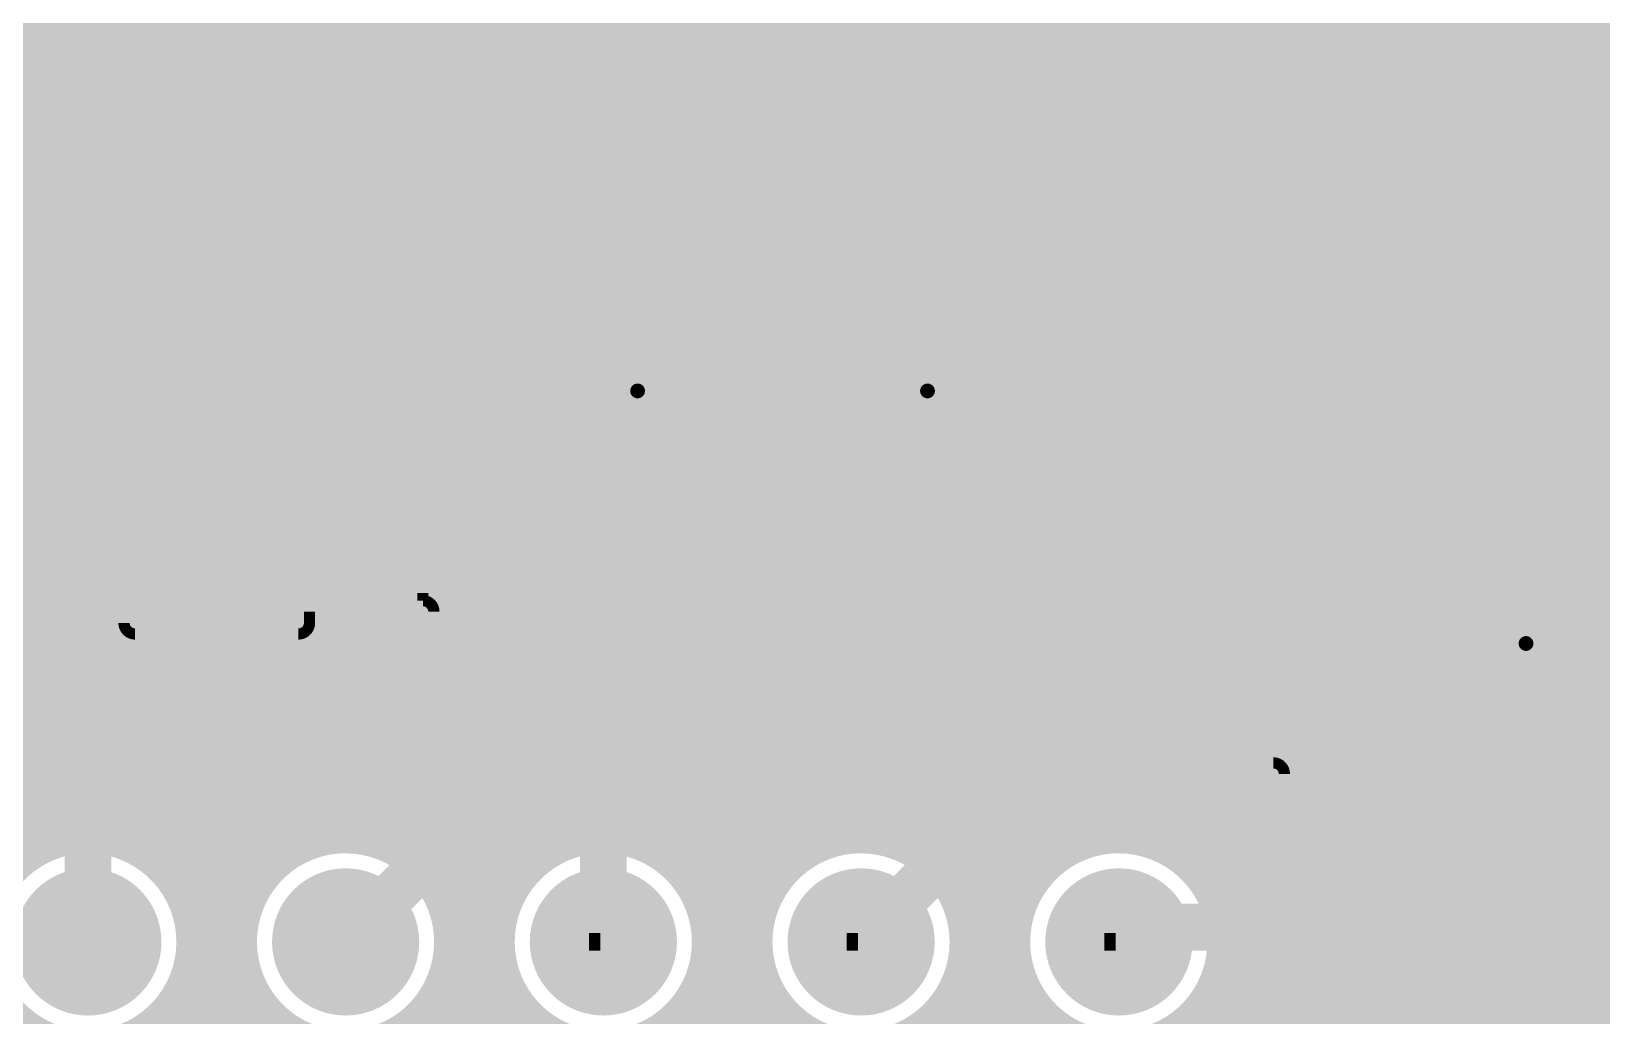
# Model space of a CAD drawing. Extents: x -5 to 208, y -5 to 206.
# Drawn here: x 172.74 to 194.07, y 128.3 to 141.66 of the extents above; entities that cross this region are included whole.
import ezdxf

# ---------------------------------------------------------------- set-up
doc = ezdxf.new("R2010")
doc.units = 0
doc.header["$MEASUREMENT"] = 0
doc.layers.get('0').update_dxf_attribs({"linetype": 'CONTINUOUS'})
for name, color, linetype in [('22-301-0_BOT', 7, 'CONTINUOUS'), ('22-301-0_DRD', 7, 'CONTINUOUS'), ('22-301-0_IN1', 1, 'CONTINUOUS'), ('22-301-0_IN2', 4, 'CONTINUOUS'), ('22-301-0_SMB', 3, 'CONTINUOUS'), ('22-301-0_SMT', 5, 'CONTINUOUS'), ('22-301-0_SPT', 10, 'CONTINUOUS'), ('22-301-0_SST', 14, 'CONTINUOUS'), ('22-301-0_TOP', 9, 'CONTINUOUS'), ('THRUHOLE_TAP', 13, 'CONTINUOUS')]:
    doc.layers.add(name, color=color, linetype=linetype)

# ---------------------------------------------------------------- blocks, each defined once
blk = doc.blocks.new('ROUND_28')
at = {"const_width": 0.99949}
blk.add_lwpolyline([(-0.499744, 0, 1), (0.499744, 0, 1)], format="xyb", close=True, dxfattribs=at)
blk = doc.blocks.new('ROUND_66')
at = {"const_width": 0.35052}
blk.add_lwpolyline([(-0.17526, 0, 1), (0.17526, 0, 1)], format="xyb", close=True, dxfattribs=at)
blk = doc.blocks.new('ROUND_68')
at = {"const_width": 0.35052}
blk.add_lwpolyline([(-0.17526, 0, 1), (0.17526, 0, 1)], format="xyb", close=True, dxfattribs=at)
blk = doc.blocks.new('RECTANGLE_6')
blk.add_solid([(0.4826, 0.4064), (0.4826, -0.4064), (-0.4826, 0.4064), (-0.4826, -0.4064)])
blk = doc.blocks.new('RECTANGLE_19')
blk.add_solid([(1.3716, 1.0795), (1.3716, -1.0795), (-1.3716, 1.0795), (-1.3716, -1.0795)])
blk = doc.blocks.new('RECTANGLE_61')
blk.add_solid([(0.3175, 0.4445), (0.3175, -0.4445), (-0.3175, 0.4445), (-0.3175, -0.4445)])
blk = doc.blocks.new('ROUND_73')
at = {"const_width": 0.10033}
blk.add_lwpolyline([(-0.050164, 0, 1), (0.050164, 0, 1)], format="xyb", close=True, dxfattribs=at)
blk = doc.blocks.new('ROUND_79')
at = {"const_width": 0.54991}
blk.add_lwpolyline([(-0.274954, 0, 1), (0.274954, 0, 1)], format="xyb", close=True, dxfattribs=at)

msp = doc.modelspace()

# ---------------------------------------------------------------- linework, layer by layer
at = {"layer": '22-301-0_BOT', "const_width": 1.27}
for points in [[(180.975, 136.779), (179.07, 136.779), (177.8762, 137.9728), (164.7952, 137.9728)], [(197.6628, 130.0988), (193.4972, 130.0988), (186.817, 136.779), (184.912, 136.779), (180.975, 136.779)], [(184.912, 136.779), (180.975, 136.779)]]:
    msp.add_lwpolyline(points, dxfattribs=at)
at = {"layer": '22-301-0_DRD', "const_width": 0.254}
for points in [[(180.721, 137.414), (180.34, 137.033)], [(180.721, 137.414), (180.34, 137.033)], [(180.721, 137.414), (180.34, 137.033)], [(181.229, 137.414), (180.721, 137.414)], [(181.229, 137.414), (180.721, 137.414)], [(181.229, 137.414), (180.721, 137.414)], [(181.61, 137.033), (181.229, 137.414)], [(181.61, 137.033), (181.229, 137.414)], [(181.61, 137.033), (181.229, 137.414)], [(184.658, 137.414), (184.277, 137.033)], [(185.166, 137.414), (184.658, 137.414)], [(185.547, 137.033), (185.166, 137.414)], [(180.34, 137.033), (180.34, 136.525)], [(180.34, 137.033), (180.34, 136.525)], [(180.34, 137.033), (180.34, 136.525)], [(181.61, 136.525), (181.61, 137.033)], [(181.61, 136.525), (181.61, 137.033)], [(181.61, 136.525), (181.61, 137.033)], [(184.277, 137.033), (184.277, 136.525)], [(185.547, 136.525), (185.547, 137.033)], [(180.34, 136.525), (180.721, 136.144)], [(180.34, 136.525), (180.721, 136.144)], [(180.34, 136.525), (180.721, 136.144)], [(181.229, 136.144), (181.61, 136.525)], [(181.229, 136.144), (181.61, 136.525)], [(181.229, 136.144), (181.61, 136.525)], [(184.277, 136.525), (184.658, 136.144)], [(185.166, 136.144), (185.547, 136.525)], [(180.721, 136.144), (181.229, 136.144)], [(180.721, 136.144), (181.229, 136.144)], [(180.721, 136.144), (181.229, 136.144)], [(184.658, 136.144), (185.166, 136.144)], [(192.786, 133.985), (192.405, 133.604)], [(192.786, 133.985), (192.405, 133.604)], [(193.294, 133.985), (192.786, 133.985)], [(193.294, 133.985), (192.786, 133.985)], [(193.675, 133.604), (193.294, 133.985)], [(193.675, 133.604), (193.294, 133.985)], [(192.405, 133.604), (192.405, 133.096)], [(192.405, 133.604), (192.405, 133.096)], [(193.675, 133.096), (193.675, 133.604)], [(193.675, 133.096), (193.675, 133.604)], [(192.405, 133.096), (192.786, 132.715)], [(192.405, 133.096), (192.786, 132.715)], [(193.294, 132.715), (193.675, 133.096)], [(193.294, 132.715), (193.675, 133.096)], [(192.786, 132.715), (193.294, 132.715)], [(192.786, 132.715), (193.294, 132.715)], [(172.87494, 129.9337), (172.87494, 128.6637)], [(174.14494, 129.9337), (172.87494, 129.9337)], [(174.14494, 129.9337), (172.87494, 128.6637)], [(174.14494, 128.6637), (172.87494, 129.9337)], [(174.14494, 128.6637), (174.14494, 129.9337)], [(176.37506, 129.9337), (176.37506, 128.6637)], [(177.64506, 129.9337), (176.37506, 129.9337)], [(177.64506, 129.9337), (176.37506, 128.6637)], [(177.64506, 128.6637), (176.37506, 129.9337)], [(177.64506, 128.6637), (177.64506, 129.9337)], [(179.87518, 129.9337), (179.87518, 128.6637)], [(181.14518, 129.9337), (179.87518, 129.9337)], [(181.14518, 129.9337), (179.87518, 128.6637)], [(181.14518, 128.6637), (179.87518, 129.9337)], [(181.14518, 128.6637), (181.14518, 129.9337)], [(183.3753, 129.9337), (183.3753, 128.6637)], [(184.6453, 129.9337), (183.3753, 129.9337)], [(184.6453, 129.9337), (183.3753, 128.6637)], [(184.6453, 128.6637), (183.3753, 129.9337)], [(184.6453, 128.6637), (184.6453, 129.9337)], [(186.87542, 129.9337), (186.87542, 128.6637)], [(188.14542, 129.9337), (186.87542, 129.9337)], [(188.14542, 129.9337), (186.87542, 128.6637)], [(188.14542, 128.6637), (186.87542, 129.9337)], [(188.14542, 128.6637), (188.14542, 129.9337)], [(172.87494, 128.6637), (174.14494, 128.6637)], [(176.37506, 128.6637), (177.64506, 128.6637)], [(179.87518, 128.6637), (181.14518, 128.6637)], [(183.3753, 128.6637), (184.6453, 128.6637)], [(186.87542, 128.6637), (188.14542, 128.6637)]]:
    msp.add_lwpolyline(points, dxfattribs=at)
at = {"layer": '22-301-0_IN1', "const_width": 0.254}
for points in [[(172.6692, 166.37), (172.6692, 130.32994)], [(172.8978, 166.37), (172.8978, 130.4798)], [(173.1264, 166.37), (173.1264, 130.57124)], [(173.355, 166.37), (173.355, 130.6195)], [(173.5836, 166.37), (173.5836, 130.62712)], [(173.8122, 166.37), (173.8122, 130.5941)], [(174.0408, 166.37), (174.0408, 130.5179)], [(174.2694, 166.37), (174.2694, 130.3909)], [(174.498, 166.37), (174.498, 130.1877)], [(174.7266, 166.37), (174.7266, 129.83464)], [(174.9552, 166.37), (174.9552, 121.412)], [(175.1838, 166.37), (175.1838, 121.412)], [(175.4124, 166.37), (175.4124, 121.412)], [(175.641, 166.37), (175.641, 121.412)], [(175.8696, 166.37), (175.8696, 129.9845)], [(176.0982, 166.37), (176.0982, 130.26644)], [(176.3268, 164.211), (176.3268, 130.43916)], [(176.5554, 164.211), (176.5554, 130.54838)], [(176.784, 164.211), (176.784, 130.60934)], [(177.0126, 164.211), (177.0126, 130.62712)], [(177.2412, 164.211), (177.2412, 130.6068)], [(177.4698, 164.211), (177.4698, 130.54584)], [(177.6984, 164.211), (177.6984, 130.43662)], [(177.927, 164.211), (177.927, 130.26136)], [(178.1556, 164.211), (178.1556, 129.9718)], [(178.3842, 164.211), (178.3842, 121.412)], [(178.6128, 164.211), (178.6128, 121.412)], [(178.8414, 164.211), (178.8414, 121.412)], [(179.07, 164.211), (179.07, 121.412)], [(179.2986, 164.211), (179.2986, 129.84734)], [(179.5272, 164.211), (179.5272, 130.19532)], [(179.7558, 164.211), (179.7558, 130.39344)], [(179.9844, 164.211), (179.9844, 130.52044)], [(180.213, 164.211), (180.213, 130.5941)], [(180.4416, 164.211), (180.4416, 137.20064)], [(180.6702, 164.211), (180.6702, 137.38606)], [(180.8988, 164.211), (180.8988, 137.45464)], [(181.1274, 164.211), (181.1274, 137.44194)], [(181.356, 164.211), (181.356, 137.34288)], [(181.5846, 164.211), (181.5846, 137.07872)], [(181.8132, 164.211), (181.8132, 129.55778)], [(182.0418, 164.211), (182.0418, 121.412)], [(182.2704, 164.211), (182.2704, 121.412)], [(182.499, 164.211), (182.499, 121.412)], [(182.7276, 164.211), (182.7276, 129.65176)], [(182.9562, 164.211), (182.9562, 130.10896)], [(183.1848, 164.211), (183.1848, 130.34264)], [(183.4134, 164.211), (183.4134, 130.48742)], [(183.642, 164.211), (183.642, 130.57632)], [(183.8706, 164.211), (183.8706, 130.62204)], [(184.0992, 164.211), (184.0992, 130.62458)], [(184.3278, 164.211), (184.3278, 137.12698)], [(184.5564, 164.211), (184.5564, 137.35812)], [(184.785, 164.211), (184.785, 137.44702)], [(185.0136, 164.211), (185.0136, 137.44956)], [(185.2422, 164.211), (185.2422, 137.37336)], [(185.4708, 164.211), (185.4708, 137.16508)], [(185.6994, 164.211), (185.6994, 121.412)], [(185.928, 164.211), (185.928, 121.412)], [(186.1566, 164.211), (186.1566, 121.412)], [(186.3852, 164.211), (186.3852, 130.00736)], [(186.6138, 164.211), (186.6138, 130.28168)], [(186.8424, 164.211), (186.8424, 130.44932)], [(187.071, 164.211), (187.071, 130.55346)], [(187.2996, 164.211), (187.2996, 130.61188)], [(187.5282, 164.211), (187.5282, 130.62712)], [(187.7568, 164.211), (187.7568, 130.60426)], [(187.9854, 164.211), (187.9854, 130.54076)], [(188.214, 164.211), (188.214, 130.42646)], [(188.4426, 164.211), (188.4426, 130.24612)], [(188.6712, 164.211), (188.6712, 129.9464)], [(188.8998, 164.211), (188.8998, 121.412)], [(189.1284, 164.211), (189.1284, 121.412)], [(189.357, 164.211), (189.357, 121.412)], [(189.5856, 164.211), (189.5856, 121.412)], [(189.8142, 164.211), (189.8142, 121.412)], [(190.0428, 164.211), (190.0428, 121.412)], [(190.2714, 164.211), (190.2714, 121.412)], [(190.5, 164.211), (190.5, 121.412)], [(190.7286, 164.211), (190.7286, 121.412)], [(190.9572, 164.211), (190.9572, 121.412)], [(192.5574, 164.211), (192.5574, 121.412)], [(192.786, 164.211), (192.786, 121.412)], [(193.0146, 164.211), (193.0146, 121.412)], [(193.2432, 164.211), (193.2432, 121.412)], [(193.4718, 164.211), (193.4718, 121.412)], [(193.7004, 164.211), (193.7004, 121.412)], [(193.929, 164.211), (193.929, 121.412)], [(194.1576, 164.211), (194.1576, 126.58852)], [(191.1858, 157.76702), (191.1858, 121.412)], [(192.3288, 157.72638), (192.3288, 121.412)], [(191.4144, 157.53588), (191.4144, 121.412)], [(192.1002, 157.52064), (192.1002, 121.412)], [(191.643, 157.44698), (191.643, 121.412)], [(191.8716, 157.4419), (191.8716, 121.412)], [(202.25512, 141.7574), (91.47302, 141.7574)], [(201.88428, 141.5288), (91.83878, 141.5288)], [(201.7141, 141.3002), (91.9607, 141.3002)], [(201.62774, 141.0716), (91.99118, 141.0716)], [(201.5998, 140.843), (91.94292, 140.843)], [(201.62774, 140.6144), (91.79052, 140.6144)], [(201.7141, 140.3858), (80.645, 140.3858)], [(201.88428, 140.1572), (80.645, 140.1572)], [(202.25512, 139.9286), (80.645, 139.9286)], [(204.47, 139.7), (80.645, 139.7)], [(204.47, 139.4714), (80.645, 139.4714)], [(204.47, 139.2428), (80.645, 139.2428)], [(204.47, 139.0142), (94.60992, 139.0142)], [(204.47, 138.7856), (121.50852, 138.7856)], [(204.47, 138.557), (165.14318, 138.557)], [(204.47, 138.3284), (165.37432, 138.3284)], [(204.47, 138.0998), (165.46322, 138.0998)], [(204.47, 137.8712), (165.46576, 137.8712)], [(204.47, 137.6426), (165.38956, 137.6426)], [(180.73116, 137.414), (165.18128, 137.414)], [(184.66816, 137.414), (181.2163, 137.414)], [(204.47, 137.414), (185.1533, 137.414)], [(180.4289, 137.1854), (111.29772, 137.1854)], [(184.3659, 137.1854), (181.51856, 137.1854)], [(204.47, 137.1854), (185.45556, 137.1854)], [(180.31714, 136.9568), (109.26064, 136.9568)], [(184.25414, 136.9568), (181.63032, 136.9568)], [(204.47, 136.9568), (185.56732, 136.9568)], [(180.29682, 136.7282), (150.99792, 136.7282)], [(184.23382, 136.7282), (181.65318, 136.7282)], [(204.47, 136.7282), (185.59018, 136.7282)], [(180.35524, 136.4996), (151.13508, 136.4996)], [(180.4416, 136.35736), (180.4416, 130.62712)], [(181.5846, 136.47674), (181.5846, 130.08102)], [(184.29224, 136.4996), (181.59476, 136.4996)], [(184.3278, 136.43102), (184.3278, 130.58902)], [(185.4708, 136.39038), (185.4708, 121.412)], [(204.47, 136.4996), (185.53176, 136.4996)], [(180.52288, 136.271), (151.17572, 136.271)], [(180.6702, 136.17194), (180.6702, 130.6195)], [(181.356, 136.21512), (181.356, 130.32486)], [(184.45988, 136.271), (181.42712, 136.271)], [(184.5564, 136.19988), (184.5564, 130.51028)], [(185.2422, 136.18464), (185.2422, 129.79654)], [(204.47, 136.271), (185.36412, 136.271)], [(204.47, 136.0424), (151.13508, 136.0424)], [(180.8988, 136.10336), (180.8988, 130.57124)], [(181.1274, 136.11606), (181.1274, 130.47472)], [(184.785, 136.11098), (184.785, 130.3782)], [(185.0136, 136.1059), (185.0136, 130.16992)], [(204.47, 135.8138), (150.99792, 135.8138)], [(204.47, 135.5852), (90.67292, 135.5852)], [(204.47, 135.3566), (90.81008, 135.3566)], [(204.47, 135.128), (90.85072, 135.128)], [(204.47, 134.8994), (90.81008, 134.8994)], [(204.47, 134.6708), (90.67292, 134.6708)], [(204.47, 134.4422), (80.645, 134.4422)], [(204.47, 134.2136), (80.645, 134.2136)], [(204.47, 133.985), (80.645, 133.985)], [(204.47, 133.7564), (80.645, 133.7564)], [(204.47, 133.5278), (80.645, 133.5278)], [(204.47, 133.2992), (80.645, 133.2992)], [(204.47, 133.0706), (80.645, 133.0706)], [(204.47, 132.842), (80.645, 132.842)], [(204.47, 132.6134), (80.645, 132.6134)], [(204.47, 132.3848), (80.645, 132.3848)], [(204.47, 132.1562), (80.645, 132.1562)], [(204.47, 131.9276), (80.645, 131.9276)], [(204.47, 131.699), (80.645, 131.699)], [(204.47, 131.4704), (80.645, 131.4704)], [(204.47, 131.2418), (80.645, 131.2418)], [(204.47, 131.0132), (80.645, 131.0132)], [(204.47, 130.7846), (80.645, 130.7846)], [(173.0756, 130.556), (170.44416, 130.556)], [(176.57572, 130.556), (173.94428, 130.556)], [(180.07584, 130.556), (177.44186, 130.556)], [(183.57596, 130.556), (180.94198, 130.556)], [(187.07608, 130.556), (184.4421, 130.556)], [(197.15988, 130.556), (187.94222, 130.556)], [(172.66666, 130.3274), (170.8531, 130.3274)], [(176.16678, 130.3274), (174.35322, 130.3274)], [(179.6669, 130.3274), (177.8508, 130.3274)], [(183.16702, 130.3274), (181.35092, 130.3274)], [(186.66714, 130.3274), (184.85104, 130.3274)], [(197.02272, 130.3274), (188.35116, 130.3274)], [(175.9458, 130.0988), (174.57166, 130.0988)], [(179.44592, 130.0988), (178.07178, 130.0988)], [(182.94604, 130.0988), (181.5719, 130.0988)], [(186.44616, 130.0988), (185.07202, 130.0988)], [(196.98208, 130.0988), (188.57214, 130.0988)], [(175.80864, 129.8702), (174.70882, 129.8702)], [(179.30876, 129.8702), (178.20894, 129.8702)], [(182.80888, 129.8702), (181.70906, 129.8702)], [(186.309, 129.8702), (185.20918, 129.8702)], [(197.02272, 129.8702), (188.7093, 129.8702)], [(175.72482, 129.6416), (174.79518, 129.6416)], [(179.22494, 129.6416), (178.29276, 129.6416)], [(182.72506, 129.6416), (181.79288, 129.6416)], [(186.22518, 129.6416), (185.293, 129.6416)], [(197.15988, 129.6416), (188.79312, 129.6416)], [(175.68418, 129.413), (174.83328, 129.413)], [(179.1843, 129.413), (178.3334, 129.413)], [(182.68442, 129.413), (181.83352, 129.413)], [(186.18454, 129.413), (185.33364, 129.413)], [(204.47, 129.413), (188.83376, 129.413)], [(175.68418, 129.1844), (174.83328, 129.1844)], [(179.1843, 129.1844), (178.3334, 129.1844)], [(182.68442, 129.1844), (181.83352, 129.1844)], [(186.18454, 129.1844), (185.33364, 129.1844)], [(204.47, 129.1844), (188.83376, 129.1844)], [(175.72482, 128.9558), (174.79264, 128.9558)], [(179.22494, 128.9558), (178.29276, 128.9558)], [(182.72506, 128.9558), (181.79288, 128.9558)], [(181.8132, 129.03962), (181.8132, 124.95784)], [(182.7276, 128.94818), (182.7276, 125.05182)], [(186.22518, 128.9558), (185.293, 128.9558)], [(204.47, 128.9558), (188.79312, 128.9558)], [(175.80864, 128.7272), (174.70882, 128.7272)], [(174.7266, 128.76276), (174.7266, 125.2347)], [(179.30876, 128.7272), (178.20894, 128.7272)], [(179.2986, 128.75006), (179.2986, 125.24994)], [(182.80888, 128.7272), (181.70906, 128.7272)], [(186.309, 128.7272), (185.20918, 128.7272)], [(185.2422, 128.80086), (185.2422, 125.1966)], [(204.44968, 128.7272), (188.7093, 128.7272)], [(175.94834, 128.4986), (174.56912, 128.4986)], [(175.8696, 128.61544), (175.8696, 121.412)], [(179.44846, 128.4986), (178.06924, 128.4986)], [(178.1556, 128.6256), (178.1556, 121.412)], [(182.94858, 128.4986), (181.56936, 128.4986)], [(181.5846, 128.51638), (181.5846, 125.48108)], [(182.9562, 128.48844), (182.9562, 125.51156)], [(186.4487, 128.4986), (185.06948, 128.4986)], [(186.3852, 128.59004), (186.3852, 125.40996)], [(204.22108, 128.4986), (188.5696, 128.4986)], [(188.6712, 128.65354), (188.6712, 125.34646)], [(172.6692, 128.27), (170.85056, 128.27)], [(172.6692, 128.27), (172.6692, 125.73)], [(176.16678, 128.27), (174.35068, 128.27)], [(174.498, 128.4097), (174.498, 125.5903)], [(176.0982, 128.33096), (176.0982, 121.412)], [(179.6669, 128.27), (177.8508, 128.27)], [(177.927, 128.33858), (177.927, 121.412)], [(179.5272, 128.40462), (179.5272, 125.59538)], [(183.16702, 128.27), (181.35092, 128.27)], [(181.356, 128.27508), (181.356, 125.72492)], [(183.1848, 128.2573), (183.1848, 125.7427)], [(186.66714, 128.27), (184.85104, 128.27)], [(185.0136, 128.42748), (185.0136, 125.56998)], [(186.6138, 128.31826), (186.6138, 125.68174)], [(203.99248, 128.27), (188.35116, 128.27)], [(188.4426, 128.35128), (188.4426, 125.64618)], [(174.2694, 128.20904), (174.2694, 125.79096)], [(179.7558, 128.20396), (179.7558, 125.79604)], [(184.785, 128.2192), (184.785, 125.7808)]]:
    msp.add_lwpolyline(points, dxfattribs=at)
for points in [[(180.975, 137.45972, 0.4142136), (180.29428, 136.779)], [(180.975, 137.45972, 0.4142136), (180.29428, 136.779)], [(181.65572, 136.779, 0.4142136), (180.975, 137.45972)], [(181.65572, 136.779, 0.4142136), (180.975, 137.45972)], [(184.912, 137.45972, 0.4142136), (184.23128, 136.779)], [(185.59272, 136.779, 0.4142136), (184.912, 137.45972)], [(180.29428, 136.779, 0.4142136), (180.975, 136.09828)], [(180.29428, 136.779, 0.4142136), (180.975, 136.09828)], [(180.975, 136.09828, 0.4142136), (181.65572, 136.779)], [(180.975, 136.09828, 0.4142136), (181.65572, 136.779)], [(184.23128, 136.779, 0.4142136), (184.912, 136.09828)], [(184.912, 136.09828, 0.4142136), (185.59272, 136.779)], [(173.50994, 130.62966, 0.4142136), (172.17898, 129.2987)], [(174.83836, 129.2987, 0.4142136), (173.50994, 130.62712)], [(177.01006, 130.62966, 0.4142136), (175.6791, 129.2987)], [(178.33848, 129.2987, 0.4142136), (177.01006, 130.62712)], [(180.51018, 130.62966, 0.4142136), (179.17922, 129.2987)], [(181.8386, 129.2987, 0.4142136), (180.51018, 130.62712)], [(184.0103, 130.62966, 0.4142136), (182.67934, 129.2987)], [(185.33872, 129.2987, 0.4142136), (184.0103, 130.62712)], [(187.51042, 130.62966, 0.4142136), (186.17946, 129.2987)], [(188.83884, 129.2987, 0.4142136), (187.51042, 130.62712)], [(172.18152, 129.2987, 0.4142136), (173.50994, 127.97028)], [(173.50994, 127.97028, 0.4142136), (174.83836, 129.2987)], [(175.6791, 129.2987, 0.4142136), (177.01006, 127.96774)], [(177.01006, 127.97028, 0.4142136), (178.33848, 129.2987)], [(179.17922, 129.2987, 0.4142136), (180.51018, 127.96774)], [(180.51018, 127.97028, 0.4142136), (181.8386, 129.2987)], [(182.67934, 129.2987, 0.4142136), (184.0103, 127.96774)], [(184.0103, 127.97028, 0.4142136), (185.33872, 129.2987)], [(186.17946, 129.2987, 0.4142136), (187.51042, 127.96774)], [(187.51042, 127.97028, 0.4142136), (188.83884, 129.2987)]]:
    msp.add_lwpolyline(points, format="xyb", dxfattribs=at)
at = {"layer": '22-301-0_IN2', "const_width": 0.254}
for points in [[(172.6692, 166.497), (172.6692, 130.32994)], [(172.8978, 166.497), (172.8978, 130.4798)], [(173.1264, 166.497), (173.1264, 130.57124)], [(173.355, 166.497), (173.355, 130.6195)], [(173.5836, 166.497), (173.5836, 130.62712)], [(173.8122, 166.497), (173.8122, 130.5941)], [(174.0408, 166.497), (174.0408, 130.5179)], [(174.2694, 166.497), (174.2694, 130.3909)], [(174.498, 166.497), (174.498, 130.1877)], [(174.7266, 166.497), (174.7266, 129.83464)], [(174.9552, 166.497), (174.9552, 121.57202)], [(175.1838, 166.497), (175.1838, 121.57202)], [(175.4124, 166.497), (175.4124, 121.57202)], [(175.641, 166.497), (175.641, 121.57202)], [(175.8696, 166.497), (175.8696, 129.9845)], [(176.0982, 166.497), (176.0982, 130.26644)], [(176.3268, 164.338), (176.3268, 130.43916)], [(176.5554, 164.338), (176.5554, 130.54838)], [(176.784, 164.338), (176.784, 130.60934)], [(177.0126, 164.338), (177.0126, 130.62712)], [(177.2412, 164.338), (177.2412, 130.6068)], [(177.4698, 164.338), (177.4698, 130.54584)], [(177.6984, 164.338), (177.6984, 130.43662)], [(177.927, 164.338), (177.927, 130.26136)], [(178.1556, 164.338), (178.1556, 129.9718)], [(178.3842, 164.338), (178.3842, 121.56948)], [(178.6128, 164.338), (178.6128, 121.56948)], [(178.8414, 164.338), (178.8414, 121.56948)], [(179.07, 164.338), (179.07, 121.56948)], [(179.2986, 164.338), (179.2986, 129.84734)], [(179.5272, 164.338), (179.5272, 130.19532)], [(179.7558, 164.338), (179.7558, 130.39344)], [(179.9844, 164.338), (179.9844, 130.52044)], [(180.213, 164.338), (180.213, 130.5941)], [(180.4416, 164.338), (180.4416, 137.20064)], [(180.6702, 164.338), (180.6702, 137.38606)], [(180.8988, 164.338), (180.8988, 137.45464)], [(181.1274, 164.338), (181.1274, 137.44194)], [(181.356, 164.338), (181.356, 137.34288)], [(181.5846, 164.338), (181.5846, 137.07872)], [(181.8132, 164.338), (181.8132, 129.55778)], [(182.0418, 164.338), (182.0418, 121.5644)], [(182.2704, 164.338), (182.2704, 121.5644)], [(182.499, 164.338), (182.499, 121.5644)], [(182.7276, 164.338), (182.7276, 129.65176)], [(182.9562, 164.338), (182.9562, 130.10896)], [(183.1848, 164.338), (183.1848, 130.34264)], [(183.4134, 164.338), (183.4134, 130.48742)], [(183.642, 164.338), (183.642, 130.57632)], [(183.8706, 164.338), (183.8706, 130.62204)], [(184.0992, 164.338), (184.0992, 130.62458)], [(184.3278, 164.338), (184.3278, 137.12698)], [(184.5564, 164.338), (184.5564, 137.35812)], [(184.785, 164.338), (184.785, 137.44702)], [(185.0136, 164.338), (185.0136, 137.44956)], [(185.2422, 164.338), (185.2422, 137.37336)], [(185.4708, 164.338), (185.4708, 137.16508)], [(185.6994, 164.338), (185.6994, 121.56186)], [(185.928, 164.338), (185.928, 121.55932)], [(186.1566, 164.338), (186.1566, 121.55932)], [(186.3852, 164.338), (186.3852, 130.00736)], [(186.6138, 164.338), (186.6138, 130.28168)], [(186.8424, 164.338), (186.8424, 130.44932)], [(187.071, 164.338), (187.071, 130.55346)], [(187.2996, 164.338), (187.2996, 130.61188)], [(187.5282, 164.31514), (187.5282, 130.62712)], [(187.7568, 164.29482), (187.7568, 130.60426)], [(187.9854, 164.338), (187.9854, 130.54076)], [(188.214, 164.338), (188.214, 130.42646)], [(188.4426, 164.338), (188.4426, 130.24612)], [(188.6712, 164.338), (188.6712, 129.9464)], [(188.8998, 164.338), (188.8998, 121.55678)], [(189.1284, 164.338), (189.1284, 121.55678)], [(189.357, 164.338), (189.357, 121.55678)], [(189.5856, 164.338), (189.5856, 121.55678)], [(189.8142, 164.338), (189.8142, 121.55678)], [(190.0428, 164.338), (190.0428, 121.55678)], [(190.2714, 164.338), (190.2714, 121.55424)], [(190.5, 164.338), (190.5, 121.55424)], [(190.7286, 164.338), (190.7286, 121.55424)], [(190.9572, 164.338), (190.9572, 121.55424)], [(192.5574, 164.338), (192.5574, 121.5517)], [(192.786, 164.338), (192.786, 121.5517)], [(193.0146, 164.338), (193.0146, 121.5517)], [(193.2432, 164.338), (193.2432, 121.5517)], [(193.4718, 164.338), (193.4718, 121.5517)], [(193.7004, 164.338), (193.7004, 121.5517)], [(193.929, 164.338), (193.929, 124.81052)], [(194.1576, 164.338), (194.1576, 124.81052)], [(191.1858, 157.76702), (191.1858, 121.55424)], [(192.3288, 157.72638), (192.3288, 121.5517)], [(191.4144, 157.53588), (191.4144, 121.55424)], [(192.1002, 157.52064), (192.1002, 121.55424)], [(191.643, 157.44698), (191.643, 121.55424)], [(191.8716, 157.4419), (191.8716, 121.55424)], [(204.47, 141.5796), (91.79052, 141.5796)], [(202.11288, 141.351), (91.94292, 141.351)], [(201.94524, 141.1224), (91.99118, 141.1224)], [(201.88682, 140.8938), (91.9607, 140.8938)], [(201.90714, 140.6652), (91.83878, 140.6652)], [(202.0189, 140.4366), (91.47302, 140.4366)], [(202.32116, 140.208), (119.75846, 140.208)], [(204.47, 139.9794), (119.99976, 139.9794)], [(204.47, 139.7508), (120.22836, 139.7508)], [(204.47, 139.5222), (120.45696, 139.5222)], [(204.47, 139.2936), (120.68556, 139.2936)], [(204.47, 139.065), (120.91416, 139.065)], [(204.47, 138.8364), (121.45264, 138.8364)], [(204.47, 138.6078), (165.0365, 138.6078)], [(204.47, 138.3792), (165.33876, 138.3792)], [(204.47, 138.1506), (165.45052, 138.1506)], [(204.47, 137.922), (165.47338, 137.922)], [(204.47, 137.6934), (165.41496, 137.6934)], [(204.47, 137.4648), (165.24732, 137.4648)], [(180.47208, 137.2362), (111.38408, 137.2362)], [(184.40908, 137.2362), (181.47792, 137.2362)], [(204.47, 137.2362), (185.41492, 137.2362)], [(180.33492, 137.0076), (109.26318, 137.0076)], [(184.27192, 137.0076), (181.61508, 137.0076)], [(204.47, 137.0076), (185.55208, 137.0076)], [(180.29428, 136.779), (150.94712, 136.779)], [(184.23128, 136.779), (181.65572, 136.779)], [(204.47, 136.779), (185.59272, 136.779)], [(180.33492, 136.5504), (151.11476, 136.5504)], [(180.4416, 136.35736), (180.4416, 130.62712)], [(181.5846, 136.47674), (181.5846, 130.08102)], [(184.27192, 136.5504), (181.61508, 136.5504)], [(184.3278, 136.43102), (184.3278, 130.58902)], [(185.4708, 136.39038), (185.4708, 121.56186)], [(204.47, 136.5504), (185.55208, 136.5504)], [(180.47208, 136.3218), (151.17318, 136.3218)], [(180.6702, 136.17194), (180.6702, 130.6195)], [(181.356, 136.21512), (181.356, 130.32486)], [(184.40908, 136.3218), (181.47792, 136.3218)], [(184.5564, 136.19988), (184.5564, 130.51028)], [(185.2422, 136.18464), (185.2422, 129.79654)], [(204.47, 136.3218), (185.41492, 136.3218)], [(204.47, 136.0932), (151.15032, 136.0932)], [(180.8988, 136.10336), (180.8988, 130.57124)], [(181.1274, 136.11606), (181.1274, 130.47472)], [(184.785, 136.11098), (184.785, 130.3782)], [(185.0136, 136.1059), (185.0136, 130.16992)], [(204.47, 135.8646), (151.03856, 135.8646)], [(204.47, 135.636), (150.7363, 135.636)], [(204.47, 135.4074), (90.78976, 135.4074)], [(204.47, 135.1788), (90.84818, 135.1788)], [(204.47, 134.9502), (90.82532, 134.9502)], [(204.47, 134.7216), (90.71356, 134.7216)], [(204.47, 134.493), (90.4113, 134.493)], [(204.47, 134.2644), (80.8482, 134.2644)], [(204.47, 134.0358), (80.8482, 134.0358)], [(204.47, 133.8072), (80.8482, 133.8072)], [(204.47, 133.5786), (80.8482, 133.5786)], [(204.47, 133.35), (80.8482, 133.35)], [(204.47, 133.1214), (80.8482, 133.1214)], [(204.47, 132.8928), (80.8482, 132.8928)], [(204.47, 132.6642), (80.8482, 132.6642)], [(204.47, 132.4356), (80.8482, 132.4356)], [(204.47, 132.207), (80.8482, 132.207)], [(204.47, 131.9784), (80.8482, 131.9784)], [(204.47, 131.7498), (80.8482, 131.7498)], [(204.47, 131.5212), (80.8482, 131.5212)], [(204.47, 131.2926), (80.8482, 131.2926)], [(204.47, 131.064), (80.8482, 131.064)], [(204.47, 130.8354), (80.8482, 130.8354)], [(173.26864, 130.6068), (170.25112, 130.6068)], [(176.76876, 130.6068), (173.75124, 130.6068)], [(180.26888, 130.6068), (177.24882, 130.6068)], [(183.769, 130.6068), (180.74894, 130.6068)], [(187.26912, 130.6068), (184.24906, 130.6068)], [(197.21068, 130.6068), (187.74918, 130.6068)], [(172.7327, 130.3782), (170.78706, 130.3782)], [(176.23282, 130.3782), (174.28718, 130.3782)], [(179.73294, 130.3782), (177.78476, 130.3782)], [(183.23306, 130.3782), (181.28488, 130.3782)], [(186.73318, 130.3782), (184.785, 130.3782)], [(197.04304, 130.3782), (188.28512, 130.3782)], [(175.98644, 130.1496), (174.53102, 130.1496)], [(179.48656, 130.1496), (178.03114, 130.1496)], [(182.98668, 130.1496), (181.53126, 130.1496)], [(186.4868, 130.1496), (185.03138, 130.1496)], [(196.98462, 130.1496), (188.5315, 130.1496)], [(175.83404, 129.921), (174.68342, 129.921)], [(179.33416, 129.921), (178.18354, 129.921)], [(182.83428, 129.921), (181.68366, 129.921)], [(186.3344, 129.921), (185.18378, 129.921)], [(197.00494, 129.921), (188.6839, 129.921)], [(175.74006, 129.6924), (174.77994, 129.6924)], [(179.24018, 129.6924), (178.27752, 129.6924)], [(182.7403, 129.6924), (181.77764, 129.6924)], [(186.24042, 129.6924), (185.27776, 129.6924)], [(197.1167, 129.6924), (188.77788, 129.6924)], [(175.68926, 129.4638), (174.8282, 129.4638)], [(179.18938, 129.4638), (178.32832, 129.4638)], [(182.6895, 129.4638), (181.82844, 129.4638)], [(186.18962, 129.4638), (185.32856, 129.4638)], [(197.41896, 129.4638), (188.82868, 129.4638)], [(175.68164, 129.2352), (174.83836, 129.2352)], [(179.18176, 129.2352), (178.33594, 129.2352)], [(182.68188, 129.2352), (181.83606, 129.2352)], [(186.182, 129.2352), (185.33618, 129.2352)], [(204.47, 129.2352), (188.8363, 129.2352)], [(175.71212, 129.0066), (174.80534, 129.0066)], [(179.21224, 129.0066), (178.30546, 129.0066)], [(182.71236, 129.0066), (181.80558, 129.0066)], [(181.8132, 129.03962), (181.8132, 124.95784)], [(182.7276, 128.94818), (182.7276, 125.05182)], [(186.21248, 129.0066), (185.3057, 129.0066)], [(204.47, 129.0066), (188.80582, 129.0066)], [(174.7266, 128.76276), (174.7266, 125.2347)], [(175.78578, 128.778), (174.73168, 128.778)], [(179.2859, 128.778), (178.2318, 128.778)], [(179.2986, 128.75006), (179.2986, 125.24994)], [(182.78602, 128.778), (181.73192, 128.778)], [(186.28614, 128.778), (185.23204, 128.778)], [(185.2422, 128.80086), (185.2422, 125.1966)], [(204.47, 128.778), (188.73216, 128.778)], [(175.91024, 128.5494), (174.60722, 128.5494)], [(175.8696, 128.61544), (175.8696, 121.57202)], [(179.41036, 128.5494), (178.10734, 128.5494)], [(178.1556, 128.6256), (178.1556, 121.56948)], [(181.5846, 128.51638), (181.5846, 125.48108)], [(182.91048, 128.5494), (181.60746, 128.5494)], [(182.9562, 128.48844), (182.9562, 125.51156)], [(186.4106, 128.5494), (185.10758, 128.5494)], [(186.3852, 128.59004), (186.3852, 125.40996)], [(204.47, 128.5494), (188.6077, 128.5494)], [(188.6712, 128.65354), (188.6712, 125.34646)], [(172.6692, 128.27), (172.6692, 125.73)], [(176.10836, 128.3208), (174.4091, 128.3208)], [(174.498, 128.4097), (174.498, 125.5903)], [(176.0982, 128.33096), (176.0982, 121.57202)], [(179.60848, 128.3208), (177.90922, 128.3208)], [(177.927, 128.33858), (177.927, 121.56948)], [(179.5272, 128.40462), (179.5272, 125.59538)], [(181.356, 128.27508), (181.356, 125.72492)], [(183.1086, 128.3208), (181.40934, 128.3208)], [(183.1848, 128.2573), (183.1848, 125.7427)], [(186.60872, 128.3208), (184.90946, 128.3208)], [(185.0136, 128.42748), (185.0136, 125.56998)], [(186.6138, 128.31826), (186.6138, 125.68174)], [(204.47, 128.3208), (188.40958, 128.3208)], [(188.4426, 128.35128), (188.4426, 125.64618)], [(174.2694, 128.20904), (174.2694, 125.79096)], [(179.7558, 128.20396), (179.7558, 125.79604)], [(184.785, 128.2192), (184.785, 125.7808)]]:
    msp.add_lwpolyline(points, dxfattribs=at)
for points in [[(180.975, 137.45972, 0.4142136), (180.29428, 136.779)], [(180.975, 137.45972, 0.4142136), (180.29428, 136.779)], [(181.65572, 136.779, 0.4142136), (180.975, 137.45972)], [(181.65572, 136.779, 0.4142136), (180.975, 137.45972)], [(184.912, 137.45972, 0.4142136), (184.23128, 136.779)], [(185.59272, 136.779, 0.4142136), (184.912, 137.45972)], [(180.29428, 136.779, 0.4142136), (180.975, 136.09828)], [(180.29428, 136.779, 0.4142136), (180.975, 136.09828)], [(180.975, 136.09828, 0.4142136), (181.65572, 136.779)], [(180.975, 136.09828, 0.4142136), (181.65572, 136.779)], [(184.23128, 136.779, 0.4142136), (184.912, 136.09828)], [(184.912, 136.09828, 0.4142136), (185.59272, 136.779)], [(173.50994, 130.62966, 0.4142136), (172.17898, 129.2987)], [(174.83836, 129.2987, 0.4142136), (173.50994, 130.62712)], [(177.01006, 130.62966, 0.4142136), (175.6791, 129.2987)], [(178.33848, 129.2987, 0.4142136), (177.01006, 130.62712)], [(180.51018, 130.62966, 0.4142136), (179.17922, 129.2987)], [(181.8386, 129.2987, 0.4142136), (180.51018, 130.62712)], [(184.0103, 130.62966, 0.4142136), (182.67934, 129.2987)], [(185.33872, 129.2987, 0.4142136), (184.0103, 130.62712)], [(187.51042, 130.62966, 0.4142136), (186.17946, 129.2987)], [(188.83884, 129.2987, 0.4142136), (187.51042, 130.62712)], [(172.18152, 129.2987, 0.4142136), (173.50994, 127.97028)], [(173.50994, 127.97028, 0.4142136), (174.83836, 129.2987)], [(175.6791, 129.2987, 0.4142136), (177.01006, 127.96774)], [(177.01006, 127.97028, 0.4142136), (178.33848, 129.2987)], [(179.17922, 129.2987, 0.4142136), (180.51018, 127.96774)], [(180.51018, 127.97028, 0.4142136), (181.8386, 129.2987)], [(182.67934, 129.2987, 0.4142136), (184.0103, 127.96774)], [(184.0103, 127.97028, 0.4142136), (185.33872, 129.2987)], [(186.17946, 129.2987, 0.4142136), (187.51042, 127.96774)], [(187.51042, 127.97028, 0.4142136), (188.83884, 129.2987)]]:
    msp.add_lwpolyline(points, format="xyb", dxfattribs=at)
at = {"layer": '22-301-0_SST', "const_width": 0.1524}
for points in [[(178.97856, 143.16456), (178.97602, 138.811), (178.97602, 137.1727), (182.97398, 137.1727), (182.9816, 144.2974), (182.5244, 144.7546), (179.324, 144.7546), (178.9684, 144.3228), (178.97856, 143.16456)], [(183.42356, 143.16456), (183.42102, 138.811), (183.42102, 137.1727), (187.41898, 137.1727), (187.4266, 144.2974), (186.9694, 144.7546), (183.769, 144.7546), (183.4134, 144.3228), (183.42356, 143.16456)], [(189.77356, 143.16456), (189.77102, 138.811), (189.77102, 137.1727), (193.76898, 137.1727), (193.7766, 144.2974), (193.3194, 144.7546), (190.119, 144.7546), (189.7634, 144.3228), (189.77356, 143.16456)], [(181.35346, 136.48182), (181.35346, 136.9568)], [(186.05246, 136.48182), (186.05246, 136.9568)], [(180.33746, 136.71804), (181.35346, 136.71804)], [(185.03646, 136.71804), (186.05246, 136.71804)], [(193.8655, 133.7945), (193.8655, 136.7155), (192.2272, 136.7155), (192.2272, 133.7945), (193.8655, 133.7945)], [(190.49746, 136.5758), (190.49746, 136.2202), (190.83528, 136.10082), (191.17564, 136.10082), (191.51346, 136.2202), (191.51346, 136.5758)], [(190.49746, 136.51484), (191.51346, 136.51484)], [(181.35346, 135.64362), (181.01564, 135.64362), (180.33746, 135.87984), (181.01564, 136.1186), (181.35346, 136.1186)], [(186.05246, 135.64362), (185.71464, 135.64362), (185.03646, 135.87984), (185.71464, 136.1186), (186.05246, 136.1186)], [(190.49746, 135.61822), (191.51346, 135.26262), (191.51346, 135.7376)], [(181.18328, 134.80542), (181.35346, 134.86384), (181.35346, 135.21944), (181.18328, 135.2804), (181.01564, 135.2804), (180.84546, 135.21944), (180.84546, 134.86384), (180.67528, 134.80542), (180.50764, 134.80542), (180.33746, 134.86384), (180.33746, 135.21944), (180.50764, 135.2804)], [(185.88228, 134.80542), (186.05246, 134.86384), (186.05246, 135.21944), (185.88228, 135.2804), (185.71464, 135.2804), (185.54446, 135.21944), (185.54446, 134.86384), (185.37428, 134.80542), (185.20664, 134.80542), (185.03646, 134.86384), (185.03646, 135.21944), (185.20664, 135.2804)], [(178.40452, 134.9883), (172.11548, 134.9883)], [(172.13834, 134.9883), (178.42738, 134.9883)], [(180.84546, 134.38124), (180.84546, 134.02564), (180.67528, 133.96722), (180.50764, 133.96722), (180.33746, 134.02564), (180.33746, 134.38124), (180.50764, 134.4422), (180.67528, 134.4422), (181.35346, 134.20344)], [(185.54446, 134.38124), (185.54446, 134.02564), (185.37428, 133.96722), (185.20664, 133.96722), (185.03646, 134.02564), (185.03646, 134.38124), (185.20664, 134.4422), (185.37428, 134.4422), (186.05246, 134.20344)], [(175.42002, 130.88874), (175.09998, 130.88874), (172.46092, 130.88874), (172.31106, 130.88874), (172.31106, 131.8006), (172.31106, 131.93014), (172.31106, 132.21716), (172.31106, 133.88594), (172.31614, 133.92912), (171.3611, 133.92912), (171.3611, 134.23646)], [(179.1589, 131.93014), (179.1589, 132.21716), (179.1589, 133.92912), (179.1589, 134.23646)], [(178.20894, 130.88874), (178.6001, 130.88874), (178.6001, 127.70866), (175.42002, 127.70866), (175.42002, 130.88874), (178.05908, 130.88874), (178.20894, 130.88874), (178.20894, 131.8006), (178.20894, 131.93014), (178.20894, 132.21716), (178.20894, 133.88594), (178.20386, 133.92912), (178.05908, 134.0358), (172.46092, 134.0358), (172.46092, 133.93166)], [(174.00016, 133.6294), (174.00016, 133.7818), (174.00016, 133.93166), (174.00016, 134.01548), (176.51984, 134.01548), (176.51984, 133.93166), (176.51984, 133.7818)], [(178.05908, 134.0358), (178.05908, 133.93166)], [(179.1589, 133.92912), (178.20386, 133.92912)], [(176.51984, 133.7818), (176.51984, 133.6294)], [(176.36998, 133.47954), (174.15002, 133.47954)], [(180.33746, 133.48462), (181.35346, 133.12902), (181.35346, 133.604)], [(185.54446, 133.18744), (185.54446, 133.54304), (185.71464, 133.604), (185.88228, 133.604), (186.05246, 133.54304), (186.05246, 133.18744), (185.88228, 133.12902), (185.71464, 133.12902), (185.03646, 133.36524)], [(193.01206, 132.8293), (192.84442, 132.89026), (192.84442, 133.24586), (193.01206, 133.30428), (193.69024, 133.30428), (193.86042, 133.24586), (193.86042, 132.89026), (193.69024, 132.8293)], [(193.35242, 132.05206), (193.52006, 131.9911), (193.69024, 131.9911), (193.86042, 132.05206), (193.86042, 132.40766), (193.69024, 132.46608), (193.52006, 132.46608), (193.35242, 132.40766), (193.35242, 132.05206), (193.18224, 131.9911), (193.01206, 131.9911), (192.84442, 132.05206), (192.84442, 132.40766), (193.01206, 132.46608), (193.18224, 132.46608), (193.35242, 132.40766)], [(189.60846, 131.72948), (179.1589, 131.72948), (179.1589, 131.8006), (179.1589, 131.93014), (178.20894, 131.93014)], [(189.75832, 121.87936), (189.75832, 123.75134), (190.2587, 123.75134), (190.2587, 125.15088), (189.75832, 125.15088), (189.75832, 128.34874), (190.2587, 128.34874), (190.2587, 129.74828), (189.75832, 129.74828), (189.75832, 131.57962)], [(193.01206, 131.62788), (192.84442, 131.5085), (192.84442, 131.27228), (193.01206, 131.1529), (193.18224, 131.1529), (193.52006, 131.39166), (193.86042, 131.1529), (193.86042, 131.62788)], [(172.31106, 130.88874), (171.9199, 130.88874), (171.9199, 127.70866), (175.09998, 127.70866), (175.09998, 130.88874)], [(178.92014, 130.88874), (178.92014, 127.70866), (182.10022, 127.70866), (182.10022, 130.88874), (178.92014, 130.88874)], [(182.42026, 130.88874), (182.42026, 127.70866), (185.60034, 127.70866), (185.60034, 130.88874), (182.42026, 130.88874)], [(185.92038, 130.88874), (185.92038, 127.70866), (189.10046, 127.70866), (189.10046, 130.88874), (185.92038, 130.88874)], [(173.62678, 129.41808), (173.3931, 129.41808), (173.19244, 129.6162), (173.19244, 128.9812), (173.82744, 128.9812), (173.62678, 129.18186), (173.62678, 129.41808), (173.82744, 129.6162), (173.82744, 128.9812)], [(173.82744, 129.6162), (173.19244, 129.6162)], [(177.1269, 129.41808), (176.89068, 129.41808), (176.69256, 129.6162), (176.69256, 128.9812), (177.32756, 128.9812), (177.1269, 129.18186), (177.1269, 129.41808), (177.32756, 129.6162), (177.32756, 128.9812)], [(177.32756, 129.6162), (176.69256, 129.6162)], [(180.62702, 129.18186), (180.82768, 128.9812), (180.19268, 128.9812), (180.3908, 129.18186), (180.62702, 129.18186), (180.62702, 129.41808), (180.82768, 129.6162), (180.19268, 129.6162), (180.3908, 129.41808), (180.62702, 129.41808)], [(180.19268, 129.6162), (180.19268, 128.9812)], [(180.82768, 128.9812), (180.82768, 129.6162)], [(184.12714, 129.18186), (184.3278, 128.9812), (183.6928, 128.9812), (183.89092, 129.18186), (184.12714, 129.18186), (184.12714, 129.41808), (184.3278, 129.6162), (183.6928, 129.6162), (183.89092, 129.41808), (184.12714, 129.41808)], [(183.6928, 129.6162), (183.6928, 128.9812)], [(184.3278, 128.9812), (184.3278, 129.6162)], [(187.19292, 129.6162), (187.19292, 128.9812), (187.39104, 129.18186), (187.62726, 129.18186), (187.62726, 129.41808), (187.82792, 129.6162), (187.19292, 129.6162), (187.39104, 129.41808), (187.62726, 129.41808)], [(187.82792, 129.6162), (187.82792, 128.9812)], [(173.62678, 129.18186), (173.3931, 129.18186), (173.3931, 129.41808)], [(177.1269, 129.18186), (176.89068, 129.18186), (176.89068, 129.41808)], [(180.3908, 129.18186), (180.3908, 129.41808)], [(183.89092, 129.18186), (183.89092, 129.41808)], [(187.39104, 129.18186), (187.39104, 129.41808)], [(173.19244, 128.9812), (173.3931, 129.18186)], [(176.69256, 128.9812), (176.89068, 129.18186)], [(187.62726, 129.18186), (187.82792, 128.9812), (187.19292, 128.9812)]]:
    msp.add_lwpolyline(points, dxfattribs=at)
for points in [[(179.1589, 134.23646, 0.4142136), (178.40452, 134.99084)], [(178.20894, 133.7818, 0.4142136), (178.05908, 133.93166)], [(174.00016, 133.6294, 0.4142136), (174.15002, 133.47954)], [(176.36998, 133.47954, 0.4142136), (176.51984, 133.6294)], [(189.75832, 131.57962, 0.4142136), (189.60846, 131.72948)]]:
    msp.add_lwpolyline(points, format="xyb", dxfattribs=at)
at = {"layer": '22-301-0_TOP'}
for points, const_width in [([(172.085, 161.03092), (172.085, 160.782), (174.752, 158.115), (174.752, 139.827), (166.5097, 131.5847), (166.5097, 129.2987)], 0.635), ([(174.625, 161.03092), (174.625, 159.766), (175.641, 158.75), (175.641, 139.446), (168.275, 132.08), (168.275, 126.46406), (166.5097, 124.7013)], 0.635), ([(177.165, 161.03092), (177.165, 159.385), (176.53, 158.75), (176.53, 139.065), (170.00982, 132.54482), (170.00982, 129.2987)], 0.635), ([(179.705, 161.03092), (179.705, 160.655), (177.419, 158.369), (177.419, 138.684), (171.831, 133.096), (171.831, 126.51994), (170.00982, 124.7013)], 0.635), ([(169.545, 158.48076), (170.19524, 158.48076), (173.863, 154.813), (173.863, 140.208), (164.719, 131.064), (164.719, 126.40818), (163.00958, 124.7013)], 0.635), ([(163.00958, 129.2987), (163.00958, 130.62458), (172.974, 140.589), (172.974, 153.162), (170.688, 155.448), (168.275, 155.448), (167.005, 156.718), (167.005, 156.7688)], 0.635), ([(187.51042, 124.7013), (187.52312, 124.714), (189.865, 124.714), (198.501, 133.35), (204.724, 133.35), (205.486, 134.112), (205.486, 153.162), (203.2, 155.448), (203.2, 155.5877)], 0.635), ([(191.77, 147.0152), (188.722, 143.9672), (188.722, 138.303), (184.912, 134.493), (179.578, 134.493), (178.435, 133.35)], 0.635), ([(180.975, 143.1798), (180.975, 142.24), (178.308, 139.573), (178.308, 138.303), (173.50994, 133.50494), (173.50994, 129.2987)], 0.635), ([(173.50994, 124.7013), (175.26, 126.44882), (175.26, 132.715), (178.054, 135.509), (182.118, 135.509), (183.134, 136.525), (183.134, 140.8938), (185.42, 143.1798)], 0.635), ([(191.77, 143.1798), (189.611, 141.0208), (189.611, 137.922), (184.785, 133.096), (182.245, 133.096), (180.51018, 131.36118), (180.51018, 129.2987)], 0.635), ([(196.215, 139.3698), (193.04, 136.1948), (193.04, 135.9662)], 0.635), ([(180.975, 136.779), (180.975, 138.7602)], 1.27), ([(180.975, 138.7602), (180.975, 136.779)], 1.27), ([(180.975, 136.779), (180.975, 138.7602)], 1.27), ([(185.42, 138.7602), (185.42, 137.287), (184.912, 136.779)], 1.27), ([(191.77, 138.7602), (191.77, 138.684), (184.912, 131.826), (183.134, 131.826), (182.245, 130.937), (182.245, 126.43612), (180.51018, 124.7013)], 0.635), ([(184.0103, 129.2987), (185.39206, 130.683), (185.42, 130.683), (190.7032, 135.9662), (193.04, 135.9662)], 0.635), ([(187.51042, 129.2987), (187.70854, 129.49936), (192.49136, 129.49936), (196.215, 133.223), (196.215, 134.9502)], 0.635), ([(193.04, 134.5438), (193.04, 133.35)], 0.635), ([(193.04, 134.5438), (193.04, 133.35)], 0.635), ([(178.435, 132.5372), (178.435, 132.9182)], 0.635), ([(178.435, 132.08), (178.435, 130.72364), (177.01006, 129.2987)], 0.635)]:
    msp.add_lwpolyline(points, dxfattribs=dict(at, const_width=const_width))

# ---------------------------------------------------------------- block references
at = {"layer": '22-301-0_BOT'}
for name, p in [('ROUND_66', (180.975, 136.779)), ('ROUND_66', (184.912, 136.779)), ('ROUND_66', (193.04, 133.35)), ('ROUND_28', (173.50994, 129.2987)), ('ROUND_28', (177.01006, 129.2987)), ('ROUND_28', (180.51018, 129.2987)), ('ROUND_28', (184.0103, 129.2987)), ('ROUND_28', (187.51042, 129.2987))]:
    msp.add_blockref(name, p, dxfattribs=at)
at = {"layer": '22-301-0_IN1'}
for name, p in [('ROUND_66', (180.975, 136.779)), ('ROUND_66', (184.912, 136.779)), ('ROUND_68', (193.04, 133.35)), ('ROUND_28', (173.50994, 129.2987)), ('ROUND_28', (177.01006, 129.2987)), ('ROUND_28', (180.51018, 129.2987)), ('ROUND_28', (184.0103, 129.2987)), ('ROUND_28', (187.51042, 129.2987))]:
    msp.add_blockref(name, p, dxfattribs=at)
at = {"layer": '22-301-0_IN2'}
for name, p in [('ROUND_68', (180.975, 136.779)), ('ROUND_68', (184.912, 136.779)), ('ROUND_68', (193.04, 133.35)), ('ROUND_28', (173.50994, 129.2987)), ('ROUND_28', (177.01006, 129.2987)), ('ROUND_28', (180.51018, 129.2987)), ('ROUND_28', (184.0103, 129.2987)), ('ROUND_28', (187.51042, 129.2987))]:
    msp.add_blockref(name, p, dxfattribs=at)
at = {"layer": '22-301-0_SMB'}
for p in [(173.50994, 129.2987), (177.01006, 129.2987), (180.51018, 129.2987), (184.0103, 129.2987), (187.51042, 129.2987)]:
    msp.add_blockref('ROUND_28', p, dxfattribs=at)
at = {"layer": '22-301-0_SMT'}
for name, p in [('RECTANGLE_19', (180.975, 138.7602)), ('RECTANGLE_19', (185.42, 138.7602)), ('RECTANGLE_19', (191.77, 138.7602)), ('RECTANGLE_6', (193.04, 135.9662)), ('RECTANGLE_6', (193.04, 134.5438)), ('ROUND_28', (173.50994, 129.2987)), ('ROUND_28', (177.01006, 129.2987)), ('ROUND_28', (180.51018, 129.2987)), ('ROUND_28', (184.0103, 129.2987)), ('ROUND_28', (187.51042, 129.2987))]:
    msp.add_blockref(name, p, dxfattribs=at)
at = {"layer": '22-301-0_SPT'}
for name, p in [('RECTANGLE_19', (180.975, 138.7602)), ('RECTANGLE_19', (185.42, 138.7602)), ('RECTANGLE_19', (191.77, 138.7602)), ('RECTANGLE_6', (193.04, 135.9662)), ('RECTANGLE_6', (193.04, 134.5438))]:
    msp.add_blockref(name, p, dxfattribs=at)
at = {"layer": '22-301-0_TOP'}
for name, p in [('RECTANGLE_19', (180.975, 138.7602)), ('RECTANGLE_19', (185.42, 138.7602)), ('RECTANGLE_19', (191.77, 138.7602)), ('ROUND_66', (180.975, 136.779)), ('ROUND_66', (184.912, 136.779)), ('RECTANGLE_6', (193.04, 135.9662)), ('RECTANGLE_6', (193.04, 134.5438)), ('RECTANGLE_61', (178.435, 133.35)), ('ROUND_66', (193.04, 133.35)), ('RECTANGLE_61', (178.435, 132.08)), ('ROUND_28', (173.50994, 129.2987)), ('ROUND_28', (177.01006, 129.2987)), ('ROUND_28', (180.51018, 129.2987)), ('ROUND_28', (184.0103, 129.2987)), ('ROUND_28', (187.51042, 129.2987))]:
    msp.add_blockref(name, p, dxfattribs=at)
at = {"layer": 'THRUHOLE_TAP'}
for name, p in [('ROUND_73', (180.975, 136.779)), ('ROUND_73', (184.912, 136.779)), ('ROUND_73', (193.04, 133.35)), ('ROUND_79', (173.50994, 129.2987)), ('ROUND_79', (177.01006, 129.2987)), ('ROUND_79', (180.51018, 129.2987)), ('ROUND_79', (184.0103, 129.2987)), ('ROUND_79', (187.51042, 129.2987))]:
    msp.add_blockref(name, p, dxfattribs=at)

doc.saveas('drawing.dxf')
